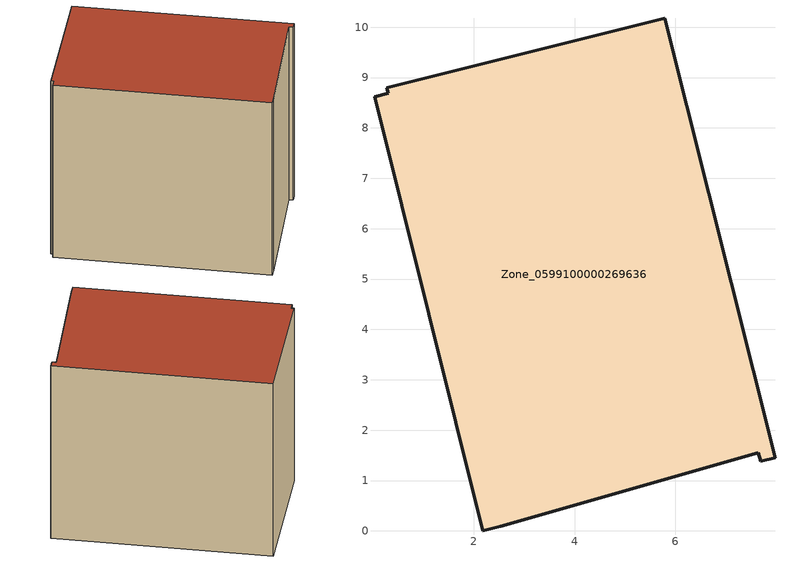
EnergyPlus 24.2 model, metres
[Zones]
Zone_0599100000269636
 floor ground (C_G): 2.18,0 0.03,8.62 0.3,8.69 0.27,8.8 5.79,10.18 7.98,1.45 7.69,1.38 7.65,1.55 2.54,0.09 z0
 wall outside (C_F): 7.98,1.45 5.79,10.18 0.27,8.8 0.3,8.69 0.03,8.62 2.18,0 2.54,0.09 7.65,1.55 7.69,1.38 7.98,1.45 z0:8.17
 roof outside (C_R): 0.03,8.62 2.18,0 2.54,0.09 7.65,1.55 7.69,1.38 7.98,1.45 5.79,10.18 0.27,8.8 0.3,8.69 z8.17
[BUILDING]
Pand.0599100000269636: North Axis=0; Terrain=City; Loads Convergence Tolerance Value=0.04; Temperature Convergence Tolerance Value=0.4; Solar Distribution=FullExterior; Maximum Number of Warmup Days=25; Minimum Number of Warmup Days=1
[Site:Location]
Rotterdam.The.Hague.AP_ZH_NLD Design_Conditions: Latitude=51.96; Longitude=4.45; Time Zone=1; Elevation=-4.5
[SITE:GROUNDTEMPERATURE:BUILDINGSURFACE]
18, 18, 18, 18, 18, 18, 18, 18, 18, 18, 18, 18
[MATERIAL] Thermal Absorptance=0.9; Solar Absorptance=0.7; Visible Absorptance=0.7
Name | Roughness | Thickness | Conductivity | Density | Specific Heat
G.TI.1965-1974 | MediumSmooth | 0.15 | 0.882353 | 540 | 1210
F.TI.1965-1974 | Rough | 0.3 | 0.697674 | 1920 | 840
R.TI.1965-1974 | MediumRough | 0.2 | 0.232558 | 1500 | 1000
[CONSTRUCTION]
C_G: G.TI.1965-1974
C_F: F.TI.1965-1974
C_R: R.TI.1965-1974
[ZONE]
Zone_0599100000269636: Type=1; Multiplier=1; Ceiling Height=Autocalculate; Volume=Autocalculate; Floor Area=autocalculate; Part of Total Floor Area=Yes
[ZONEINFILTRATION:DESIGNFLOWRATE]
Infil_Zone_0599100000269636: Zone or ZoneList or Space or SpaceList=Zone_0599100000269636; Schedule=AlwaysOn; Design Flow Rate Calculation Method=Flow/Area; Flow Rate per Floor Area=0.003; Constant Term Coefficient=1; Temperature Term Coefficient=0; Velocity Term Coefficient=0; Velocity Squared Term Coefficient=0
[HVACTEMPLATE:ZONE:IDEALLOADSAIRSYSTEM]
Zone_0599100000269636: Maximum Heating Supply Air Temperature=50; Minimum Cooling Supply Air Temperature=13; Maximum Heating Supply Air Humidity Ratio=0.0156; Minimum Cooling Supply Air Humidity Ratio=0.0077; Heating Limit=NoLimit; Cooling Limit=NoLimit; Dehumidification Control Type=ConstantSensibleHeatRatio; Cooling Sensible Heat Ratio=0.7; Dehumidification Setpoint=60; Humidification Control Type=None; Humidification Setpoint=30; Outdoor Air Method=None; Outdoor Air Flow Rate per Person=0.00944; Outdoor Air Flow Rate per Zone Floor Area=0; Outdoor Air Flow Rate per Zone=0; Demand Controlled Ventilation Type=None; Outdoor Air Economizer Type=NoEconomizer; Heat Recovery Type=None; Sensible Heat Recovery Effectiveness=0.7; Latent Heat Recovery Effectiveness=0.65
[ZONECONTROL:THERMOSTAT]
ThermostatControl_Zone_0599100000269636: Zone or ZoneList=Zone_0599100000269636; Control Type Schedule=DualSetpointControlType; Control 1=Thermostat_Zone_0599100000269636; Temperature Difference Between Cutout And Setpoint=0
[THERMOSTATSETPOINT:DUALSETPOINT]
Thermostat_Zone_0599100000269636: Heating Setpoint Temperature Schedule=HeatingSetpoint_Zone_0599100000269636; Cooling Setpoint Temperature Schedule=CoolingSetpoint_Zone_0599100000269636
[SCHEDULE:COMPACT]
HeatingSetpoint_Zone_0599100000269636: Through: 12/31, For: AllDays, Until: 24:00, 21
CoolingSetpoint_Zone_0599100000269636: Through: 12/31, For: AllDays, Until: 24:00, 24
DualSetpointControlType: Through: 12/31, For: AllDays, Until: 24:00, 4
AlwaysOn: Through: 12/31, For: AllDays, Until: 24:00, 1
